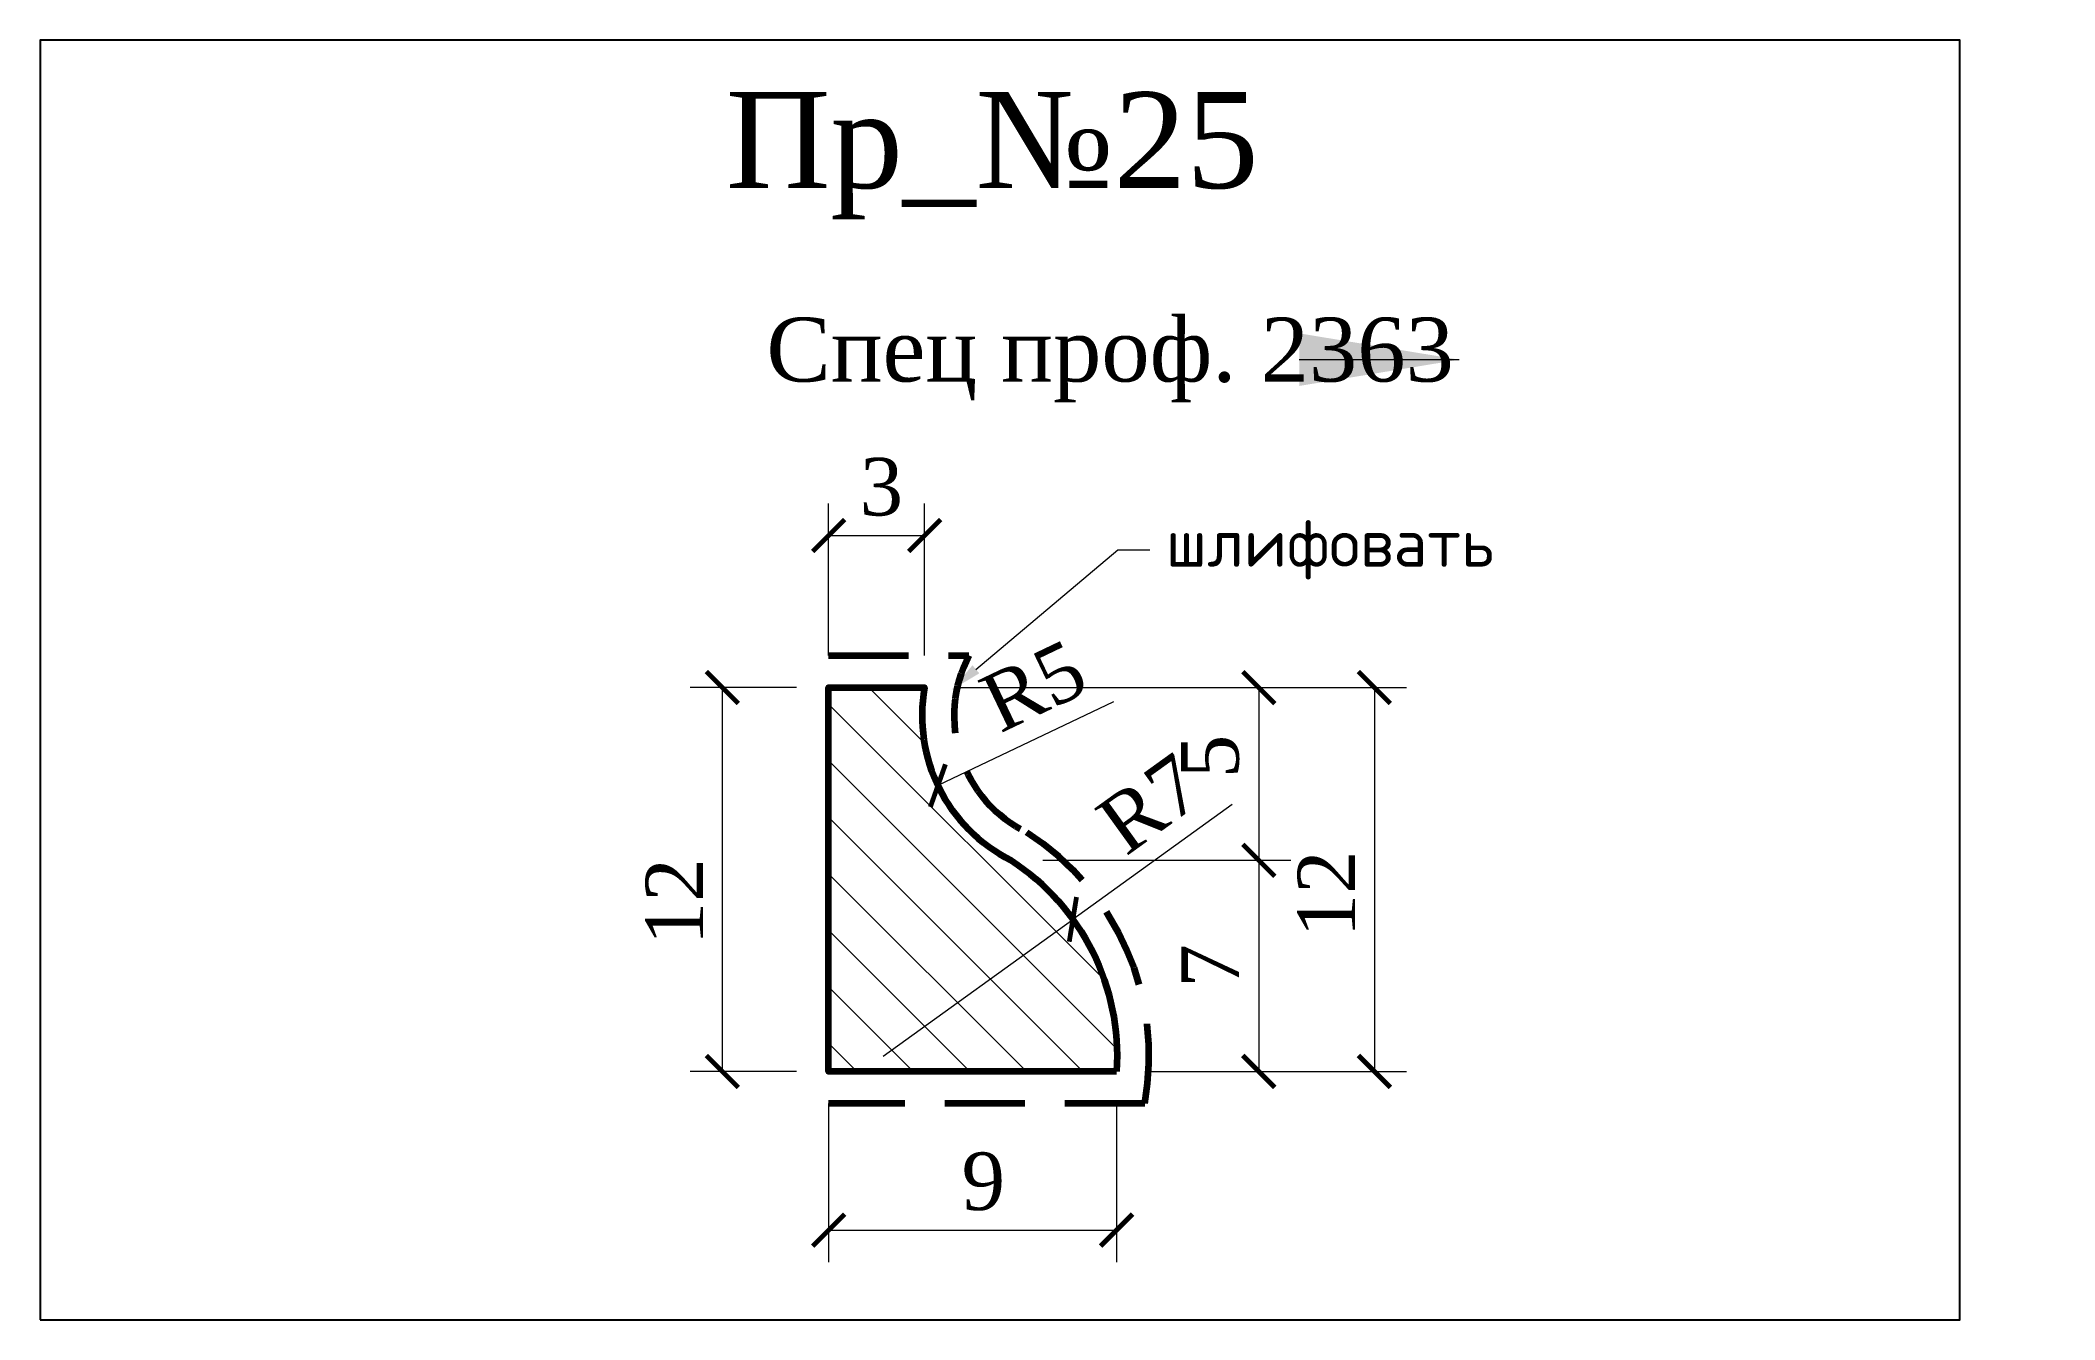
# Model space of a CAD drawing. Header units: millimetres. Extents: x 303767 to 303830, y -92602 to -92562.
import ezdxf
from ezdxf import colors
from ezdxf.entities.mleader import LeaderData, LeaderLine
from ezdxf.math import Vec2, Vec3

# ---------------------------------------------------------------- set-up
doc = ezdxf.new("R2010")
doc.units = ezdxf.units.MM
doc.header["$MEASUREMENT"] = 0
doc.linetypes.add('HIDDEN', pattern=[0.375, 0.25, -0.125])
doc.layers.add('Outside panel', color=7, linetype='Continuous', lineweight=18, true_color=0x7f5e57)
for name, color, linetype, lineweight in [('линия 15', 7, 'Continuous', 15), ('линия 50', 1, 'Continuous', 211), ('служебный слой РАЗМЕРЫ', 7, 'Continuous', 9)]:
    doc.layers.add(name, color=color, linetype=linetype, lineweight=lineweight)
doc.styles.add('ELECT', font='times.ttf')
doc.styles.get("Standard").update_dxf_attribs({"font": 'times.ttf'})
doc.styles.add('ЕСКД профили текст', font='isocpeur.ttf')
doc.dimstyles.new('M_1', dxfattribs={"dimtxt": 1.8, "dimasz": 1, "dimexe": 1, "dimexo": 1, "dimgap": 0.6, "dimtad": 1, "dimdec": 0, "dimdsep": 46, "dimtxsty": 'Standard', "dimblk": 'ARCHTICK', "dimcen": -5, "dimclrd": 7, "dimclre": 7, "dimclrt": 7, "dimadec": 0, "dimazin": 0, "dimtfac": 1, "dimtdec": 0, "dimtmove": 0, "dimatfit": 3, "dimfxl": 1, "dimtolj": 1, "dimtzin": 0, "dimlwd": 5, "dimlwe": 5, "dimarcsym": 0})

# ---------------------------------------------------------------- blocks, each defined once
blk = doc.blocks.new('_ArchTick')
at = {"color": 0, "linetype": 'ByBlock', "const_width": 0.15}
blk.add_lwpolyline([(-0.5, -0.5), (0.5, 0.5)], dxfattribs=at)
blk = doc.blocks.new('*D9')
at = {"layer": 'Defpoints', "color": 0, "ltscale": 1000, "transparency": 16777216}
for p in [(303799.2652118619, -92589.45407951706), (303793.3390458408, -92593.72746755871)]:
    blk.add_point(p, dxfattribs=at)
at = {"layer": 'линия 15', "color": 7, "lineweight": 5, "ltscale": 1000, "transparency": 16777216}
for p in [(303804.2439131014, -92585.86391308157), (303793.3390458408, -92593.72746755871)]:
    blk.add_line(p, (303799.2652118619, -92589.45407951706), dxfattribs=at)
at = {"layer": 'линия 15', "color": 7, "lineweight": 5, "ltscale": 1000, "transparency": 16777216, "rotation": 215.7955624175181}
blk.add_blockref('_ArchTick', (303799.2652118619, -92589.45407951706), dxfattribs=at)
at = {"layer": 'линия 15', "color": 7, "ltscale": 1000, "transparency": 16777216, "insert": (303801.6777025347, -92585.84270095472), "char_height": 1.8, "attachment_point": 5, "rotation": 35.7955624175181}
blk.add_mtext('\\A1;R7', dxfattribs=at)
blk = doc.blocks.new('*D8')
at = {"layer": 'Defpoints', "color": 0, "ltscale": 1000, "transparency": 16777216}
for p in [(303799.607547608, -92583.09321667542), (303795.0457750016, -92585.27401807702)]:
    blk.add_point(p, dxfattribs=at)
at = {"layer": 'линия 15', "color": 7, "lineweight": 5, "ltscale": 1000, "transparency": 16777216}
blk.add_line((303800.5321163678, -92582.65121725522), (303795.0457750016, -92585.27401807702), dxfattribs=at)
at = {"layer": 'линия 15', "color": 7, "lineweight": 5, "ltscale": 1000, "transparency": 16777216, "rotation": 205.5506018823915}
blk.add_blockref('_ArchTick', (303795.0457750016, -92585.27401807702), dxfattribs=at)
at = {"layer": 'линия 15', "color": 7, "ltscale": 1000, "transparency": 16777216, "insert": (303798.0374714681, -92582.16395232826), "char_height": 1.8, "attachment_point": 5, "rotation": 25.550601882391522}
blk.add_mtext('\\A1;R5', dxfattribs=at)
blk = doc.blocks.new('*D7')
at = {"layer": 'Defpoints', "color": 0, "ltscale": 1000, "transparency": 16777216}
for p in [(303794.6295273141, -92582.20722682189), (303800.6295273141, -92594.20722682189), (303808.6888985416, -92594.20722682189)]:
    blk.add_point(p, dxfattribs=at)
at = {"layer": 'линия 15', "color": 7, "lineweight": 5, "ltscale": 1000, "transparency": 16777216}
for p, q in [((303795.6295273141, -92582.20722682189), (303809.6888985416, -92582.20722682189)), ((303808.6888985416, -92582.20722682189), (303808.6888985416, -92594.20722682189)), ((303801.6295273141, -92594.20722682189), (303809.6888985416, -92594.20722682189))]:
    blk.add_line(p, q, dxfattribs=at)
for p, rotation in [((303808.6888985416, -92582.20722682189), 90), ((303808.6888985416, -92594.20722682189), 270)]:
    blk.add_blockref('_ArchTick', p, dxfattribs=dict(at, rotation=rotation))
at = {"layer": 'линия 15', "color": 7, "ltscale": 1000, "transparency": 16777216, "insert": (303807.1888985416, -92588.65792492175), "char_height": 1.8, "attachment_point": 5, "rotation": 90}
blk.add_mtext('\\A1;12', dxfattribs=at)
blk = doc.blocks.new('*D6')
at = {"layer": 'Defpoints', "color": 0, "ltscale": 1000, "transparency": 16777216}
for p in [(303797.3295273141, -92587.6072268219), (303800.6295273141, -92594.20722682189), (303805.0762752697, -92594.20722682189)]:
    blk.add_point(p, dxfattribs=at)
at = {"layer": 'линия 15', "color": 7, "lineweight": 5, "ltscale": 1000, "transparency": 16777216}
for p, q in [((303798.3295273141, -92587.6072268219), (303806.0762752697, -92587.6072268219)), ((303805.0762752697, -92587.6072268219), (303805.0762752697, -92594.20722682189)), ((303801.6295273141, -92594.20722682189), (303806.0762752697, -92594.20722682189))]:
    blk.add_line(p, q, dxfattribs=at)
for p, rotation in [((303805.0762752697, -92587.6072268219), 90), ((303805.0762752697, -92594.20722682189), 270)]:
    blk.add_blockref('_ArchTick', p, dxfattribs=dict(at, rotation=rotation))
at = {"layer": 'линия 15', "color": 7, "ltscale": 1000, "transparency": 16777216, "insert": (303803.5581065602, -92590.90722682183), "char_height": 1.8, "attachment_point": 5, "rotation": 90}
blk.add_mtext('\\A1;7', dxfattribs=at)
blk = doc.blocks.new('*D5')
at = {"layer": 'Defpoints', "color": 0, "ltscale": 1000, "transparency": 16777216}
for p in [(303794.6295273141, -92582.20722682189), (303797.3295273141, -92587.6072268219), (303805.0762752689, -92587.6072268219)]:
    blk.add_point(p, dxfattribs=at)
at = {"layer": 'линия 15', "color": 7, "lineweight": 5, "ltscale": 1000, "transparency": 16777216}
for p, q in [((303795.6295273141, -92582.20722682189), (303806.0762752689, -92582.20722682189)), ((303805.0762752689, -92582.20722682189), (303805.0762752689, -92587.6072268219)), ((303798.3295273141, -92587.6072268219), (303806.0762752689, -92587.6072268219))]:
    blk.add_line(p, q, dxfattribs=at)
for p, rotation in [((303805.0762752689, -92582.20722682189), 90), ((303805.0762752689, -92587.6072268219), 270)]:
    blk.add_blockref('_ArchTick', p, dxfattribs=dict(at, rotation=rotation))
at = {"layer": 'линия 15', "color": 7, "ltscale": 1000, "transparency": 16777216, "insert": (303803.5607020894, -92584.36091855404), "char_height": 1.8, "attachment_point": 5, "rotation": 90}
blk.add_mtext('\\A1;5', dxfattribs=at)
blk = doc.blocks.new('*D4')
at = {"layer": 'Defpoints', "color": 0, "ltscale": 1000, "transparency": 16777216}
for p in [(303791.6295273141, -92582.20722682189), (303788.3066314339, -92594.20722682202), (303791.6295273141, -92594.20722682202)]:
    blk.add_point(p, dxfattribs=at)
at = {"layer": 'линия 15', "color": 7, "lineweight": 5, "ltscale": 1000, "transparency": 16777216}
for p, q in [((303790.6295273141, -92582.20722682189), (303787.3066314339, -92582.20722682189)), ((303788.3066314339, -92582.20722682189), (303788.3066314339, -92594.20722682202)), ((303790.6295273141, -92594.20722682202), (303787.3066314339, -92594.20722682202))]:
    blk.add_line(p, q, dxfattribs=at)
for p, rotation in [((303788.3066314339, -92582.20722682189), 90), ((303788.3066314339, -92594.20722682202), 270)]:
    blk.add_blockref('_ArchTick', p, dxfattribs=dict(at, rotation=rotation))
at = {"layer": 'линия 15', "color": 7, "ltscale": 1000, "transparency": 16777216, "insert": (303786.8066314339, -92588.90101770512), "char_height": 1.8, "attachment_point": 5, "rotation": 90}
blk.add_mtext('\\A1;12', dxfattribs=at)
blk = doc.blocks.new('*D3')
at = {"layer": 'Defpoints', "color": 0, "ltscale": 1000, "transparency": 16777216}
for p in [(303794.6295273141, -92577.45435212812), (303791.6295273141, -92582.20722682189), (303794.6295273141, -92582.20722682189)]:
    blk.add_point(p, dxfattribs=at)
at = {"layer": 'линия 15', "color": 7, "lineweight": 5, "ltscale": 1000, "transparency": 16777216}
for p, q in [((303791.6295273141, -92581.20722682189), (303791.6295273141, -92576.45435212812)), ((303794.6295273141, -92581.20722682189), (303794.6295273141, -92576.45435212812)), ((303791.6295273141, -92577.45435212812), (303794.6295273141, -92577.45435212812))]:
    blk.add_line(p, q, dxfattribs=at)
at = {"layer": 'линия 15', "color": 7, "lineweight": 5, "ltscale": 1000, "transparency": 16777216, "rotation": 180}
blk.add_blockref('_ArchTick', (303791.6295273141, -92577.45435212812), dxfattribs=at)
at = {"layer": 'линия 15', "color": 7, "lineweight": 5, "ltscale": 1000, "transparency": 16777216}
blk.add_blockref('_ArchTick', (303794.6295273141, -92577.45435212812), dxfattribs=at)
at = {"layer": 'линия 15', "color": 7, "ltscale": 1000, "transparency": 16777216, "insert": (303793.2790258267, -92575.93877894859), "char_height": 1.8, "attachment_point": 5}
blk.add_mtext('\\A1;3', dxfattribs=at)
blk = doc.blocks.new('*D2')
at = {"layer": 'Defpoints', "color": 0, "ltscale": 1000, "transparency": 16777216}
for p in [(303791.6295273141, -92594.20722682202), (303800.6295273141, -92594.20722682189), (303800.6295273141, -92599.17100495557)]:
    blk.add_point(p, dxfattribs=at)
at = {"layer": 'линия 15', "color": 7, "lineweight": 5, "ltscale": 1000, "transparency": 16777216}
for p, q in [((303791.6295273141, -92595.20722682202), (303791.6295273141, -92600.17100495557)), ((303800.6295273141, -92595.20722682189), (303800.6295273141, -92600.17100495557)), ((303791.6295273141, -92599.17100495557), (303800.6295273141, -92599.17100495557))]:
    blk.add_line(p, q, dxfattribs=at)
at = {"layer": 'линия 15', "color": 7, "lineweight": 5, "ltscale": 1000, "transparency": 16777216, "rotation": 180}
blk.add_blockref('_ArchTick', (303791.6295273141, -92599.17100495557), dxfattribs=at)
at = {"layer": 'линия 15', "color": 7, "lineweight": 5, "ltscale": 1000, "transparency": 16777216}
blk.add_blockref('_ArchTick', (303800.6295273141, -92599.17100495557), dxfattribs=at)
at = {"layer": 'линия 15', "color": 7, "ltscale": 1000, "transparency": 16777216, "insert": (303796.4665581278, -92597.65283624612), "char_height": 1.8, "attachment_point": 5}
blk.add_mtext('\\A1;9', dxfattribs=at)

msp = doc.modelspace()

# ---------------------------------------------------------------- hatches: boundary and pattern name
at = {"layer": 'Outside panel', "ltscale": 1000}
h = msp.add_hatch(dxfattribs=at)
h.set_pattern_fill('ANSI31', color=256, scale=10, angle=90)
h.set_pattern_definition([(135, (-4141.754971191054, -728.7973454591993), (-0.8838834764831844, -0.8838834764831844), [])])
h.paths.add_polyline_path([(303794.6295273141, -92582.20722682189), (303791.6295273141, -92582.20722682189), (303791.6295273141, -92594.20722682202), (303800.6295273141, -92594.20722682189, 0.2710385427277676), (303797.3295273141, -92587.6072268219, -0.3312693299995546)])

# ---------------------------------------------------------------- linework, layer by layer
at = {"color": 6, "ltscale": 1000}
msp.add_lwpolyline([(303766.9874286302, -92601.970708741), (303826.9874286302, -92601.970708741), (303826.9874286302, -92561.970708741), (303766.9874286302, -92561.970708741)], close=True, dxfattribs=at)
at = {"layer": 'линия 50', "color": 1, "linetype": 'HIDDEN', "ltscale": 10, "true_color": 0xff0909}
msp.add_lwpolyline([(303791.6295273141, -92581.20722682189), (303796.0164187689, -92581.20722682189, 0.4226344513655007), (303797.8252577147, -92586.73692451199, -0.3036875399831195), (303801.5124234526, -92595.20722682188), (303791.6295273141, -92595.20722682202)], format="xyb", dxfattribs=at)
at = {"layer": 'линия 50', "color": 7}
msp.add_lwpolyline([(303800.6295273141, -92594.20722682189), (303791.6295273141, -92594.20722682202), (303791.6295273141, -92582.20722682189), (303794.6295273141, -92582.20722682189, 0.3312693299995551), (303797.3295273141, -92587.6072268219, -0.2710385427277673)], format="xyb", close=True, dxfattribs=at)

# ---------------------------------------------------------------- texts
at = {"color": 5, "ltscale": 1000, "style": 'ELECT'}
msp.add_text('Пр_№25', height=3, dxfattribs=at).set_placement((303788.4154407223, -92566.59079746457))

# ---------------------------------------------------------------- dimensions: what is measured, and where the dimension line sits
at = {"layer": 'линия 15', "color": 7, "ltscale": 1000}
for base, p1, p2, picture, middle in [((303794.6295273141, -92577.45435212812), (303791.6295273141, -92582.20722682189), (303794.6295273141, -92582.20722682189), '*D3', (303793.2790258267, -92577.45435212812)), ((303800.6295273141, -92599.17100495557), (303791.6295273141, -92594.20722682202), (303800.6295273141, -92594.20722682189), '*D2', (303796.4665581278, -92599.17100495557))]:
    dim = msp.add_linear_dim(base=base, p1=p1, p2=p2, dimstyle='M_1', dxfattribs=at)
    dim.commit()
    dim.dimension.update_dxf_attribs({"geometry": picture, "text_midpoint": middle, "dimtype": 128})
dim = msp.add_radius_dim(center=(303799.607547608, -92583.09321667542), mpoint=(303795.0457750016, -92585.27401807702), dimstyle='M_1', dxfattribs=at)
dim.commit()
dim.dimension.update_dxf_attribs({"geometry": '*D8', "text_midpoint": (303798.6911504029, -92583.53130960153), "dimtype": 132})
for base, p1, p2, picture, middle in [((303788.3066314339, -92594.20722682202), (303791.6295273141, -92582.20722682189), (303791.6295273141, -92594.20722682202), '*D4', (303788.3066314339, -92588.90101770512)), ((303808.6888985416, -92594.20722682189), (303794.6295273141, -92582.20722682189), (303800.6295273141, -92594.20722682189), '*D7', (303808.6888985416, -92588.65792492175)), ((303805.0762752689, -92587.6072268219), (303794.6295273141, -92582.20722682189), (303797.3295273141, -92587.6072268219), '*D5', (303805.0762752689, -92584.36091855404))]:
    dim = msp.add_linear_dim(base=base, p1=p1, p2=p2, angle=90, dimstyle='M_1', dxfattribs=at)
    dim.commit()
    dim.dimension.update_dxf_attribs({"geometry": picture, "text_midpoint": middle, "dimtype": 128})
dim = msp.add_radius_dim(center=(303793.3390458408, -92593.72746755871), mpoint=(303799.2652118619, -92589.45407951706), dimstyle='M_1', dxfattribs=at)
dim.commit()
dim.dimension.update_dxf_attribs({"geometry": '*D9', "text_midpoint": (303801.6777025347, -92585.84270095472)})
dim = msp.add_linear_dim(base=(303805.0762752697, -92594.20722682189), p1=(303797.3295273141, -92587.6072268219), p2=(303800.6295273141, -92594.20722682189), angle=90, dimstyle='M_1', dxfattribs=at)
dim.commit()
dim.dimension.update_dxf_attribs({"geometry": '*D6', "text_midpoint": (303803.5581065602, -92590.90722682183)})

# ---------------------------------------------------------------- leaders
at = {"color": 7, "ltscale": 1000}
ml = msp.add_multileader_mtext('Standard', dxfattribs=at)
ml.set_content('{\\C256;\\c0;Спец проф. 2363}', color=5)
ml.set_leader_properties(lineweight=5)
ml.build(insert=Vec2(0, 0))
ml.multileader.update_dxf_attribs({"has_dogleg": 0, "text_left_attachment_type": 7, "dogleg_length": 18.61369858752505, "arrow_head_size": 5})
ctx = ml.context
ctx.base_point, ctx.char_height, ctx.arrow_head_size, ctx.landing_gap_size, ctx.plane_origin = Vec3(303788.684760135, -92573.27125951751), 2, 5, 1, Vec3(303896.0202417584, -92616.77481082878)
ctx.left_attachment = 7
notes = []
notes.append((ctx, [(0, (1, 1, 0), (303829.955992969, -92571.95547004383), (-1, 0), 18.61369858752505, [(0, [(303811.3422943815, -92571.95547004383)], 0, [])])]))
ctx.mtext.insert, ctx.mtext.flow_direction = Vec3(303789.684760135, -92570.63968057014), 5
at = {"layer": 'служебный слой РАЗМЕРЫ'}
ml = msp.add_multileader_mtext('Standard', dxfattribs=at)
ml.set_content('\\A1;шлифовать', color=256, style='ЕСКД профили текст')
ml.set_leader_properties(color=256, linetype='ByLayer', lineweight=-1)
ml.build(insert=Vec2(0, 0))
ml.multileader.update_dxf_attribs({"dogleg_length": 1, "arrow_head_size": 1})
ctx = ml.context
ctx.base_point, ctx.char_height, ctx.arrow_head_size, ctx.landing_gap_size, ctx.plane_origin = Vec3(303801.666768921, -92577.90393720838), 1.5, 1, 0.5, Vec3(303820.7015001063, -92547.048549451)
notes.append((ctx, [(1, (1, 1, 0), (303800.666768921, -92577.90393720838), (1, 0), 1, [(0, [(303795.4687042948, -92582.28147220885)], 0, [])])]))
ctx.mtext.insert, ctx.mtext.flow_direction = Vec3(303802.166768921, -92576.92893720837), 5
for ctx, leaders in notes:
    for number, flags, end, landing, length, lines in leaders:
        leader = LeaderData()
        leader.index, (leader.has_last_leader_line, leader.has_dogleg_vector, leader.attachment_direction) = number, flags
        leader.last_leader_point, leader.dogleg_vector, leader.dogleg_length = Vec3(end), Vec3(landing), length
        for number, points, colour, breaks in lines:
            line = LeaderLine()
            line.index, line.vertices, line.color, line.breaks = number, Vec3.list(points), colors.encode_raw_color(colour), breaks
            leader.lines.append(line)
        ctx.leaders.append(leader)

doc.saveas('drawing.dxf')
